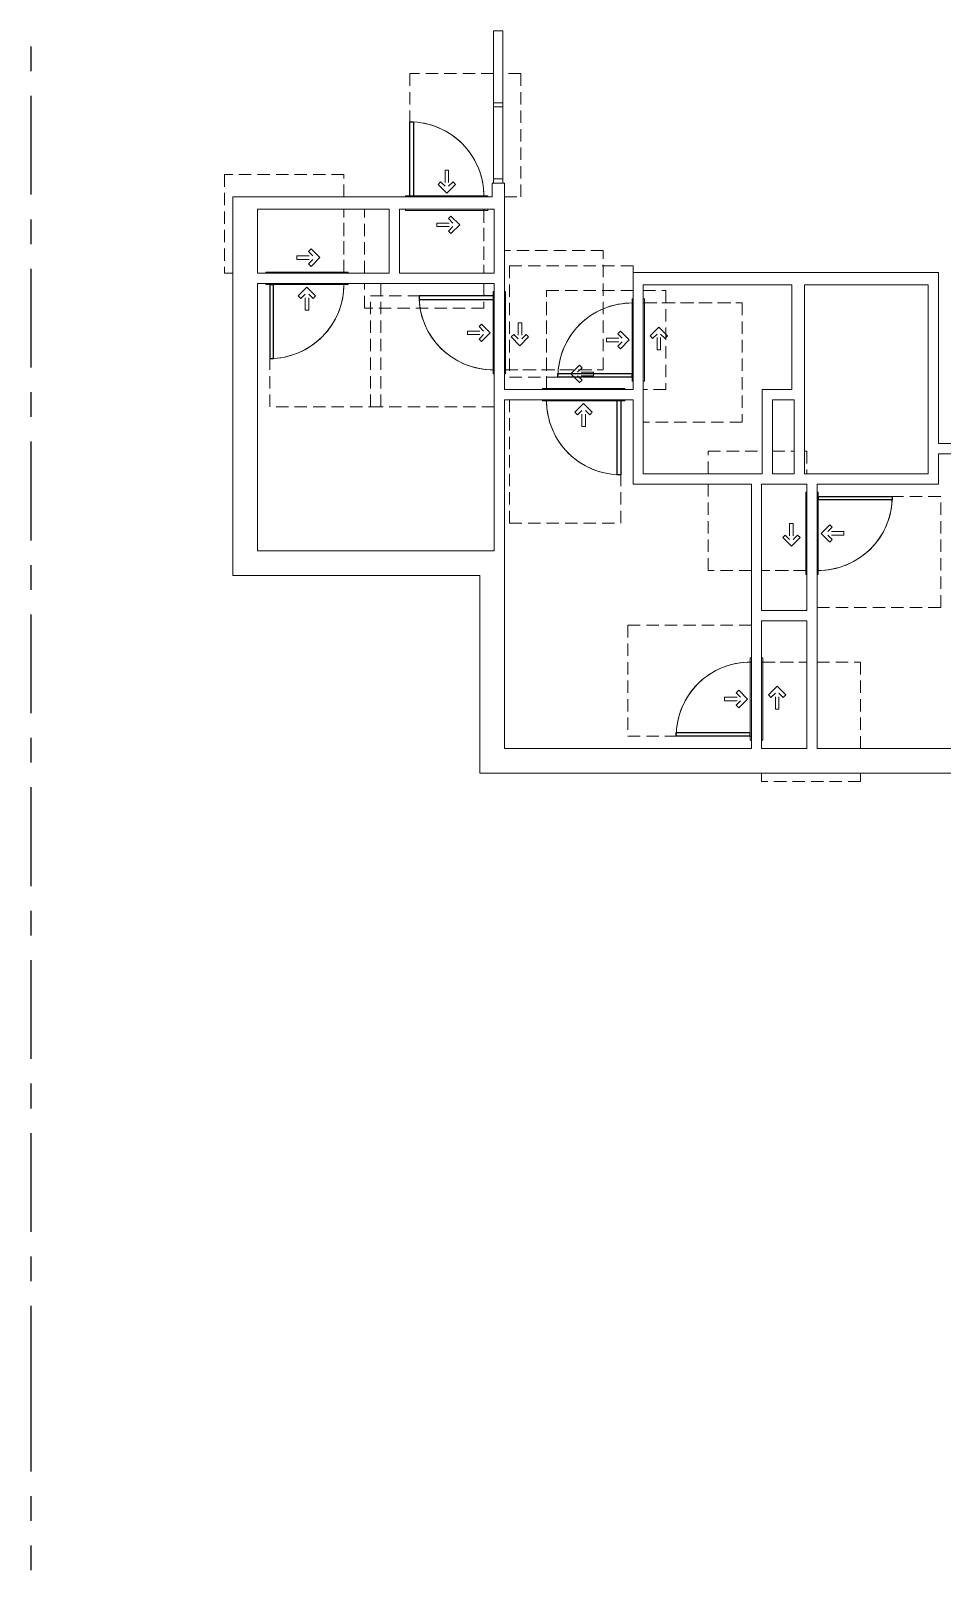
# Model space of a CAD drawing. Header units: inches. Extents: x -1419 to 104, y -84 to 1352.
# Drawn here: x -1174 to -731, y -84 to 664 of the extents above; entities that cross this region are included whole.
import ezdxf

# ---------------------------------------------------------------- set-up
doc = ezdxf.new("R2010")
doc.units = ezdxf.units.IN
doc.header["$MEASUREMENT"] = 0
doc.linetypes.add('ADA Clearance', pattern=[9, 6, -3])
doc.linetypes.add('Grid Line', pattern=[84, 48, -12, 12, -12])
for name, color, linetype, lineweight in [('A-DOOR', 31, 'Continuous', 15), ('A-DOOR-FRAM', 31, 'Continuous', 9), ('A-GLAZ-CWMG', 51, 'Continuous', 9), ('A-WALL', 113, 'Continuous', 15), ('I-WALL', 2, 'Continuous', 15), ('S-GRID', 1, 'Continuous', 9)]:
    doc.layers.add(name, color=color, linetype=linetype, lineweight=lineweight)

# ---------------------------------------------------------------- blocks, each defined once
blk = doc.blocks.new('Door-Single_CE_ - HM Door-2_ HM Frame-5153500-ROOF')
at = {"layer": 'A-DOOR', "linetype": 'ADA Clearance', "lineweight": 9}
for p, q in [((-36, 62.5), (18, 62.5)), ((-36, 2.5), (-36, 62.5)), ((18, 62.5), (18, 3)), ((-0.89, 15.47), (-0.89, 7.72)), ((0.86, 15.47), (-0.89, 15.47)), ((0.86, 15.47), (0.86, 7.72)), ((-3.02, 9.85), (-4.26, 8.62)), ((-4.26, 8.62), (-0.02, 4.37)), ((-3.02, 9.85), (-0.89, 7.72)), ((4.22, 8.62), (-0.02, 4.37)), ((2.99, 9.85), (0.86, 7.72)), ((2.99, 9.85), (4.22, 8.62)), ((-18, -3), (-18, -33.5)), ((-2.02, -5.79), (-6.26, -10.04)), ((-0.78, -7.03), (-2.91, -9.16)), ((-0.78, -7.03), (-2.02, -5.79)), ((40, -2.5), (36, -2.5)), ((40, -50.5), (40, -2.5)), ((-2.02, -14.28), (-6.26, -10.04)), ((4.84, -9.16), (-2.91, -9.16)), ((4.84, -10.91), (-2.91, -10.91)), ((-0.78, -13.04), (-2.91, -10.91)), ((-0.78, -13.04), (-2.02, -14.28)), ((4.84, -10.91), (4.84, -9.16)), ((-18, -39.5), (-18, -50.5)), ((-18, -50.5), (40, -50.5))]:
    blk.add_line(p, q, dxfattribs=at)
at = {"layer": 'A-DOOR'}
for p, q in [((18, 39), (16.25, 39)), ((16.25, 39), (16.25, 3)), ((18, 3), (18, 39))]:
    blk.add_line(p, q, dxfattribs=at)
at = {"layer": 'A-DOOR', "lineweight": 25}
for p, q in [((18, 39), (16.25, 39)), ((16.25, 39), (16.25, 3)), ((18, 3), (18, 39))]:
    blk.add_line(p, q, dxfattribs=at)
at = {"layer": 'A-DOOR', "lineweight": 9}
blk.add_arc((18, 3), 36, 90, 179.99883, dxfattribs=at)
blk.add_arc((18, 3), 36, 90, 179.99883, dxfattribs=at)
blk.add_arc((18, 3), 36, 90, 179.99883, dxfattribs=at)
blk.add_arc((18, 3), 36, 90, 179.99883, dxfattribs=at)
blk = doc.blocks.new('Door-Single_CE_ - HM Door-2_ HM Frame-5153504-ROOF')
at = {"layer": 'A-DOOR', "linetype": 'ADA Clearance', "lineweight": 9}
for p, q in [((-18, 51), (40, 51)), ((-18, 39), (-18, 51)), ((40, 51), (40, 39)), ((-18, 3.5), (-18, 34)), ((40, 34), (40, 3)), ((-2.02, 14.78), (-6.26, 10.54)), ((-2.02, 6.29), (-6.26, 10.54)), ((-0.78, 13.54), (-2.91, 11.41)), ((4.84, 11.41), (-2.91, 11.41)), ((4.84, 9.66), (-2.91, 9.66)), ((-0.78, 7.53), (-2.91, 9.66)), ((-0.78, 13.54), (-2.02, 14.78)), ((-0.78, 7.53), (-2.02, 6.29)), ((4.84, 11.41), (4.84, 9.66)), ((-28, -3), (-36, -3)), ((-36, -3), (-36, -63)), ((-4.26, -9.12), (-0.02, -4.87)), ((4.22, -9.12), (-0.02, -4.87)), ((18, -63), (18, -3.5)), ((-3.02, -10.35), (-4.26, -9.12)), ((-3.02, -10.35), (-0.89, -8.22)), ((-0.89, -15.97), (-0.89, -8.22)), ((0.86, -15.97), (0.86, -8.22)), ((2.99, -10.35), (0.86, -8.22)), ((2.99, -10.35), (4.22, -9.12)), ((0.86, -15.97), (-0.89, -15.97)), ((-36, -63), (-27.25, -63)), ((-22.75, -63), (18, -63))]:
    blk.add_line(p, q, dxfattribs=at)
at = {"layer": 'A-DOOR'}
for p, q in [((16.25, -39.5), (16.25, -3.5)), ((18, -3.5), (18, -39.5)), ((18, -39.5), (16.25, -39.5))]:
    blk.add_line(p, q, dxfattribs=at)
at = {"layer": 'A-DOOR', "lineweight": 25}
for p, q in [((16.25, -39.5), (16.25, -3.5)), ((18, -3.5), (18, -39.5)), ((18, -39.5), (16.25, -39.5))]:
    blk.add_line(p, q, dxfattribs=at)
at = {"layer": 'A-DOOR', "lineweight": 9}
blk.add_arc((18, -3.5), 36, 180.00117, 270, dxfattribs=at)
blk.add_arc((18, -3.5), 36, 180.00117, 270, dxfattribs=at)
blk.add_arc((18, -3.5), 36, 180.00117, 270, dxfattribs=at)
blk.add_arc((18, -3.5), 36, 180.00117, 270, dxfattribs=at)
blk = doc.blocks.new('Door-Single_CE_ - HM Door-2_ HM Frame-V1-ROOF')
at = {"layer": 'A-DOOR', "linetype": 'ADA Clearance', "lineweight": 9}
for p, q in [((-36, 62.5), (18, 62.5)), ((-36, 2.5), (-36, 62.5)), ((18, 62.5), (18, 3)), ((-0.89, 15.47), (-0.89, 7.72)), ((0.86, 15.47), (-0.89, 15.47)), ((0.86, 15.47), (0.86, 7.72)), ((-3.02, 9.85), (-4.26, 8.62)), ((-4.26, 8.62), (-0.02, 4.37)), ((-3.02, 9.85), (-0.89, 7.72)), ((4.22, 8.62), (-0.02, 4.37)), ((2.99, 9.85), (0.86, 7.72)), ((2.99, 9.85), (4.22, 8.62)), ((-18, -3), (-18, -50.5)), ((-2.02, -5.79), (-6.26, -10.04)), ((-0.78, -7.03), (-2.91, -9.16)), ((-0.78, -7.03), (-2.02, -5.79)), ((40, -50.5), (40, -2.5)), ((-2.02, -14.28), (-6.26, -10.04)), ((4.84, -9.16), (-2.91, -9.16)), ((4.84, -10.91), (-2.91, -10.91)), ((-0.78, -13.04), (-2.91, -10.91)), ((-0.78, -13.04), (-2.02, -14.28)), ((4.84, -10.91), (4.84, -9.16)), ((-18, -50.5), (40, -50.5))]:
    blk.add_line(p, q, dxfattribs=at)
at = {"layer": 'A-DOOR'}
for p, q in [((18, 39), (16.25, 39)), ((16.25, 39), (16.25, 3)), ((18, 3), (18, 39))]:
    blk.add_line(p, q, dxfattribs=at)
at = {"layer": 'A-DOOR', "lineweight": 25}
for p, q in [((18, 39), (16.25, 39)), ((16.25, 39), (16.25, 3)), ((18, 3), (18, 39))]:
    blk.add_line(p, q, dxfattribs=at)
at = {"layer": 'A-DOOR', "lineweight": 9}
blk.add_arc((18, 3), 36, 90, 179.99883, dxfattribs=at)
blk.add_arc((18, 3), 36, 90, 179.99883, dxfattribs=at)
blk.add_arc((18, 3), 36, 90, 179.99883, dxfattribs=at)
blk.add_arc((18, 3), 36, 90, 179.99883, dxfattribs=at)
blk = doc.blocks.new('Door-Single_CE_ - HM Door-2_ HM Frame-5153499-ROOF')
at = {"layer": 'A-DOOR', "linetype": 'ADA Clearance', "lineweight": 9}
for p, q in [((-18, 50.5), (24, 50.5)), ((-18, 3), (-18, 50.5)), ((29, 50.5), (40, 50.5)), ((40, 50.5), (40, 2.5)), ((-2.02, 14.28), (-6.26, 10.04)), ((-2.02, 5.79), (-6.26, 10.04)), ((-0.78, 13.04), (-2.91, 10.91)), ((4.84, 10.91), (-2.91, 10.91)), ((4.84, 9.16), (-2.91, 9.16)), ((-0.78, 7.03), (-2.91, 9.16)), ((-0.78, 13.04), (-2.02, 14.28)), ((4.84, 10.91), (4.84, 9.16)), ((-0.78, 7.03), (-2.02, 5.79)), ((40, 2.5), (29, 2.5)), ((-36, -2.5), (-36, -62.5)), ((-4.26, -8.62), (-0.02, -4.37)), ((4.22, -8.62), (-0.02, -4.37)), ((18, -62.5), (18, -3)), ((-3.02, -9.85), (-4.26, -8.62)), ((-3.02, -9.85), (-0.89, -7.72)), ((-0.89, -15.47), (-0.89, -7.72)), ((0.86, -15.47), (0.86, -7.72)), ((2.99, -9.85), (0.86, -7.72)), ((2.99, -9.85), (4.22, -8.62)), ((0.86, -15.47), (-0.89, -15.47)), ((-36, -62.5), (18, -62.5))]:
    blk.add_line(p, q, dxfattribs=at)
at = {"layer": 'A-DOOR'}
for p, q in [((16.25, -39), (16.25, -3)), ((18, -3), (18, -39)), ((18, -39), (16.25, -39))]:
    blk.add_line(p, q, dxfattribs=at)
at = {"layer": 'A-DOOR', "lineweight": 25}
for p, q in [((16.25, -39), (16.25, -3)), ((18, -3), (18, -39)), ((18, -39), (16.25, -39))]:
    blk.add_line(p, q, dxfattribs=at)
at = {"layer": 'A-DOOR', "lineweight": 9}
blk.add_arc((18, -3), 36, 180.00117, 270, dxfattribs=at)
blk.add_arc((18, -3), 36, 180.00117, 270, dxfattribs=at)
blk.add_arc((18, -3), 36, 180.00117, 270, dxfattribs=at)
blk.add_arc((18, -3), 36, 180.00117, 270, dxfattribs=at)
blk = doc.blocks.new('Door-Single_CE_ - HM Door-2_ HM Frame-V2-ROOF')
at = {"layer": 'A-DOOR', "linetype": 'ADA Clearance', "lineweight": 9}
for p, q in [((-18, 50.5), (40, 50.5)), ((-18, 3), (-18, 50.5)), ((40, 50.5), (40, 2.5)), ((-2.02, 14.28), (-6.26, 10.04)), ((-2.02, 5.79), (-6.26, 10.04)), ((-0.78, 13.04), (-2.91, 10.91)), ((4.84, 10.91), (-2.91, 10.91)), ((4.84, 9.16), (-2.91, 9.16)), ((-0.78, 7.03), (-2.91, 9.16)), ((-0.78, 13.04), (-2.02, 14.28)), ((4.84, 10.91), (4.84, 9.16)), ((-0.78, 7.03), (-2.02, 5.79)), ((-32.73, -2.5), (-36, -2.5)), ((-36, -2.5), (-36, -62.5)), ((-4.26, -8.62), (-0.02, -4.37)), ((4.22, -8.62), (-0.02, -4.37)), ((18, -62.5), (18, -3)), ((-3.02, -9.85), (-4.26, -8.62)), ((-3.02, -9.85), (-0.89, -7.72)), ((-0.89, -15.47), (-0.89, -7.72)), ((0.86, -15.47), (0.86, -7.72)), ((2.99, -9.85), (0.86, -7.72)), ((2.99, -9.85), (4.22, -8.62)), ((0.86, -15.47), (-0.89, -15.47)), ((-36, -62.5), (18, -62.5))]:
    blk.add_line(p, q, dxfattribs=at)
at = {"layer": 'A-DOOR'}
for p, q in [((16.25, -39), (16.25, -3)), ((18, -3), (18, -39)), ((18, -39), (16.25, -39))]:
    blk.add_line(p, q, dxfattribs=at)
at = {"layer": 'A-DOOR', "lineweight": 25}
for p, q in [((16.25, -39), (16.25, -3)), ((18, -3), (18, -39)), ((18, -39), (16.25, -39))]:
    blk.add_line(p, q, dxfattribs=at)
at = {"layer": 'A-DOOR', "lineweight": 9}
blk.add_arc((18, -3), 36, 180.00117, 270, dxfattribs=at)
blk.add_arc((18, -3), 36, 180.00117, 270, dxfattribs=at)
blk.add_arc((18, -3), 36, 180.00117, 270, dxfattribs=at)
blk.add_arc((18, -3), 36, 180.00117, 270, dxfattribs=at)
blk = doc.blocks.new('Door-Single_CE_ - HM Door-2_ HM Frame-V3-ROOF')
at = {"layer": 'A-DOOR', "linetype": 'ADA Clearance', "lineweight": 9}
for p, q in [((-18, 50.5), (24, 50.5)), ((-18, 29.5), (-18, 50.5)), ((36, 50.5), (40, 50.5)), ((40, 50.5), (40, 2.5)), ((-18, 3), (-18, 24.5)), ((-2.02, 14.28), (-6.26, 10.04)), ((-2.02, 5.79), (-6.26, 10.04)), ((-0.78, 13.04), (-2.91, 10.91)), ((4.84, 10.91), (-2.91, 10.91)), ((4.84, 9.16), (-2.91, 9.16)), ((-0.78, 7.03), (-2.91, 9.16)), ((-0.78, 13.04), (-2.02, 14.28)), ((4.84, 10.91), (4.84, 9.16)), ((-0.78, 7.03), (-2.02, 5.79)), ((40, 2.5), (36, 2.5)), ((-36, -2.5), (-36, -62.5)), ((-4.26, -8.62), (-0.02, -4.37)), ((4.22, -8.62), (-0.02, -4.37)), ((18, -62.5), (18, -3)), ((-3.02, -9.85), (-4.26, -8.62)), ((-3.02, -9.85), (-0.89, -7.72)), ((-0.89, -15.47), (-0.89, -7.72)), ((0.86, -15.47), (0.86, -7.72)), ((2.99, -9.85), (0.86, -7.72)), ((2.99, -9.85), (4.22, -8.62)), ((0.86, -15.47), (-0.89, -15.47)), ((-36, -62.5), (18, -62.5))]:
    blk.add_line(p, q, dxfattribs=at)
at = {"layer": 'A-DOOR'}
for p, q in [((16.25, -39), (16.25, -3)), ((18, -3), (18, -39)), ((18, -39), (16.25, -39))]:
    blk.add_line(p, q, dxfattribs=at)
at = {"layer": 'A-DOOR', "lineweight": 25}
for p, q in [((16.25, -39), (16.25, -3)), ((18, -3), (18, -39)), ((18, -39), (16.25, -39))]:
    blk.add_line(p, q, dxfattribs=at)
at = {"layer": 'A-DOOR', "lineweight": 9}
blk.add_arc((18, -3), 36, 180.00117, 270, dxfattribs=at)
blk.add_arc((18, -3), 36, 180.00117, 270, dxfattribs=at)
blk.add_arc((18, -3), 36, 180.00117, 270, dxfattribs=at)
blk.add_arc((18, -3), 36, 180.00117, 270, dxfattribs=at)
blk = doc.blocks.new('Door-Single_CE_ - HM Door-2_ HM Frame-V4-ROOF')
at = {"layer": 'A-DOOR', "linetype": 'ADA Clearance', "lineweight": 9}
for p, q in [((-18, 50.5), (24, 50.5)), ((-18, 29.5), (-18, 50.5)), ((29, 50.5), (40, 50.5)), ((40, 50.5), (40, 24.25)), ((-18, 3), (-18, 24.5)), ((40, 19.25), (40, 8.75)), ((-2.02, 14.28), (-6.26, 10.04)), ((-2.02, 5.79), (-6.26, 10.04)), ((-0.78, 13.04), (-2.91, 10.91)), ((4.84, 10.91), (-2.91, 10.91)), ((4.84, 9.16), (-2.91, 9.16)), ((-0.78, 7.03), (-2.91, 9.16)), ((-0.78, 13.04), (-2.02, 14.28)), ((4.84, 10.91), (4.84, 9.16)), ((-0.78, 7.03), (-2.02, 5.79)), ((40, 2.5), (29, 2.5)), ((40, 3.75), (40, 2.5)), ((-36, -2.5), (-36, -62.5)), ((-4.26, -8.62), (-0.02, -4.37)), ((4.22, -8.62), (-0.02, -4.37)), ((18, -62.5), (18, -3)), ((-3.02, -9.85), (-4.26, -8.62)), ((-3.02, -9.85), (-0.89, -7.72)), ((-0.89, -15.47), (-0.89, -7.72)), ((0.86, -15.47), (0.86, -7.72)), ((2.99, -9.85), (0.86, -7.72)), ((2.99, -9.85), (4.22, -8.62)), ((0.86, -15.47), (-0.89, -15.47)), ((-36, -62.5), (18, -62.5))]:
    blk.add_line(p, q, dxfattribs=at)
at = {"layer": 'A-DOOR'}
for p, q in [((16.25, -39), (16.25, -3)), ((18, -3), (18, -39)), ((18, -39), (16.25, -39))]:
    blk.add_line(p, q, dxfattribs=at)
at = {"layer": 'A-DOOR', "lineweight": 25}
for p, q in [((16.25, -39), (16.25, -3)), ((18, -3), (18, -39)), ((18, -39), (16.25, -39))]:
    blk.add_line(p, q, dxfattribs=at)
at = {"layer": 'A-DOOR', "lineweight": 9}
blk.add_arc((18, -3), 36, 180.00117, 270, dxfattribs=at)
blk.add_arc((18, -3), 36, 180.00117, 270, dxfattribs=at)
blk.add_arc((18, -3), 36, 180.00117, 270, dxfattribs=at)
blk.add_arc((18, -3), 36, 180.00117, 270, dxfattribs=at)
blk = doc.blocks.new('Door-Single_CE_ - HM Door-2_ HM Frame-V36-ROOF')
at = {"layer": 'A-DOOR', "linetype": 'ADA Clearance', "lineweight": 9}
for p, q in [((-36, 62.5), (18, 62.5)), ((-36, 2.5), (-36, 62.5)), ((18, 62.5), (18, 2.5)), ((-0.89, 15.47), (-0.89, 7.72)), ((0.86, 15.47), (-0.89, 15.47)), ((0.86, 15.47), (0.86, 7.72)), ((-3.02, 9.85), (-4.26, 8.62)), ((-4.26, 8.62), (-0.02, 4.37)), ((-3.02, 9.85), (-0.89, 7.72)), ((4.22, 8.62), (-0.02, 4.37)), ((2.99, 9.85), (0.86, 7.72)), ((2.99, 9.85), (4.22, 8.62)), ((-18, -2.5), (-18, -33.5)), ((-2.02, -5.79), (-6.26, -10.04)), ((-0.78, -7.03), (-2.91, -9.16)), ((-0.78, -7.03), (-2.02, -5.79)), ((40, -2.5), (36, -2.5)), ((40, -50.5), (40, -2.5)), ((-2.02, -14.28), (-6.26, -10.04)), ((4.84, -9.16), (-2.91, -9.16)), ((4.84, -10.91), (-2.91, -10.91)), ((-0.78, -13.04), (-2.91, -10.91)), ((-0.78, -13.04), (-2.02, -14.28)), ((4.84, -10.91), (4.84, -9.16)), ((-18, -39.5), (-18, -50.5)), ((-18, -50.5), (40, -50.5))]:
    blk.add_line(p, q, dxfattribs=at)
at = {"layer": 'A-DOOR'}
for p, q in [((18, 39), (16.25, 39)), ((16.25, 39), (16.25, 3)), ((18, 3), (18, 39)), ((16.25, 3), (18, 3))]:
    blk.add_line(p, q, dxfattribs=at)
at = {"layer": 'A-DOOR', "lineweight": 25}
for p, q in [((18, 39), (16.25, 39)), ((16.25, 39), (16.25, 3)), ((18, 3), (18, 39)), ((18, 3), (16.25, 3))]:
    blk.add_line(p, q, dxfattribs=at)
at = {"layer": 'A-DOOR', "lineweight": 9}
for end in [179.99883, 180.5, 180.5, 180.5]:
    blk.add_arc((18, 3), 36, 90, end, dxfattribs=at)
at = {"layer": 'A-DOOR-FRAM'}
for p, q in [((-20, 3), (20, 3)), ((-20, 2.5), (-20, 3)), ((20, 3), (20, 2.5)), ((-20, -3), (-20, -2.5)), ((20, -3), (-20, -3)), ((20, -2.5), (20, -3))]:
    blk.add_line(p, q, dxfattribs=at)
blk = doc.blocks.new('Door-Single_CE_ - HM Door-2_ HM Frame-V37-ROOF')
at = {"layer": 'A-DOOR', "linetype": 'ADA Clearance', "lineweight": 9}
for p, q in [((-18, 51), (40, 51)), ((-18, 39), (-18, 51)), ((40, 51), (40, 39)), ((-18, 3), (-18, 34)), ((40, 34), (40, 3)), ((-2.02, 14.78), (-6.26, 10.54)), ((-2.02, 6.29), (-6.26, 10.54)), ((-0.78, 13.54), (-2.91, 11.41)), ((4.84, 11.41), (-2.91, 11.41)), ((4.84, 9.66), (-2.91, 9.66)), ((-0.78, 7.53), (-2.91, 9.66)), ((-0.78, 13.54), (-2.02, 14.78)), ((-0.78, 7.53), (-2.02, 6.29)), ((4.84, 11.41), (4.84, 9.66)), ((-28, -3), (-36, -3)), ((-36, -3), (-36, -63)), ((-4.26, -9.12), (-0.02, -4.87)), ((4.22, -9.12), (-0.02, -4.87)), ((18, -63), (18, -3)), ((-3.02, -10.35), (-4.26, -9.12)), ((-3.02, -10.35), (-0.89, -8.22)), ((-0.89, -15.97), (-0.89, -8.22)), ((0.86, -15.97), (0.86, -8.22)), ((2.99, -10.35), (0.86, -8.22)), ((2.99, -10.35), (4.22, -9.12)), ((0.86, -15.97), (-0.89, -15.97)), ((-36, -63), (-27.25, -63)), ((-22.75, -63), (18, -63))]:
    blk.add_line(p, q, dxfattribs=at)
at = {"layer": 'A-DOOR'}
for p, q in [((16.25, -39.5), (16.25, -3.5)), ((16.25, -3.5), (18, -3.5)), ((18, -3.5), (18, -39.5)), ((18, -39.5), (16.25, -39.5))]:
    blk.add_line(p, q, dxfattribs=at)
at = {"layer": 'A-DOOR', "lineweight": 25}
for p, q in [((16.25, -39.5), (16.25, -3.5)), ((18, -3.5), (16.25, -3.5)), ((18, -3.5), (18, -39.5)), ((18, -39.5), (16.25, -39.5))]:
    blk.add_line(p, q, dxfattribs=at)
at = {"layer": 'A-DOOR', "lineweight": 9}
for start in [179.5, 179.5, 179.5, 180.00117]:
    blk.add_arc((18, -3.5), 36, start, 270, dxfattribs=at)
at = {"layer": 'A-DOOR-FRAM'}
for p, q in [((-20, 3.5), (20, 3.5)), ((-20, 3), (-20, 3.5)), ((20, 3.5), (20, 3)), ((-20, -3.5), (-20, -3)), ((20, -3.5), (-20, -3.5)), ((20, -3), (20, -3.5))]:
    blk.add_line(p, q, dxfattribs=at)
blk = doc.blocks.new('Door-Single_CE_ - HM Door-2_ HM Frame-V38-ROOF')
at = {"layer": 'A-DOOR', "linetype": 'ADA Clearance', "lineweight": 9}
for p, q in [((-36, 62.5), (18, 62.5)), ((-36, 2.5), (-36, 62.5)), ((18, 62.5), (18, 2.5)), ((-0.89, 15.47), (-0.89, 7.72)), ((0.86, 15.47), (-0.89, 15.47)), ((0.86, 15.47), (0.86, 7.72)), ((-3.02, 9.85), (-4.26, 8.62)), ((-4.26, 8.62), (-0.02, 4.37)), ((-3.02, 9.85), (-0.89, 7.72)), ((4.22, 8.62), (-0.02, 4.37)), ((2.99, 9.85), (0.86, 7.72)), ((2.99, 9.85), (4.22, 8.62)), ((-18, -2.5), (-18, -50.5)), ((-2.02, -5.79), (-6.26, -10.04)), ((-0.78, -7.03), (-2.91, -9.16)), ((-0.78, -7.03), (-2.02, -5.79)), ((40, -50.5), (40, -2.5)), ((-2.02, -14.28), (-6.26, -10.04)), ((4.84, -9.16), (-2.91, -9.16)), ((4.84, -10.91), (-2.91, -10.91)), ((-0.78, -13.04), (-2.91, -10.91)), ((-0.78, -13.04), (-2.02, -14.28)), ((4.84, -10.91), (4.84, -9.16)), ((-18, -50.5), (40, -50.5))]:
    blk.add_line(p, q, dxfattribs=at)
at = {"layer": 'A-DOOR'}
for p, q in [((18, 39), (16.25, 39)), ((16.25, 39), (16.25, 3)), ((18, 3), (18, 39)), ((16.25, 3), (18, 3))]:
    blk.add_line(p, q, dxfattribs=at)
at = {"layer": 'A-DOOR', "lineweight": 25}
for p, q in [((18, 39), (16.25, 39)), ((16.25, 39), (16.25, 3)), ((18, 3), (18, 39)), ((18, 3), (16.25, 3))]:
    blk.add_line(p, q, dxfattribs=at)
at = {"layer": 'A-DOOR', "lineweight": 9}
for end in [179.99883, 180.5, 180.5, 180.5]:
    blk.add_arc((18, 3), 36, 90, end, dxfattribs=at)
at = {"layer": 'A-DOOR-FRAM'}
for p, q in [((-20, 3), (20, 3)), ((-20, 2.5), (-20, 3)), ((20, 3), (20, 2.5)), ((-20, -3), (-20, -2.5)), ((20, -3), (-20, -3)), ((20, -2.5), (20, -3))]:
    blk.add_line(p, q, dxfattribs=at)
blk = doc.blocks.new('Door-Single_CE_ - HM Door-2_ HM Frame-V39-ROOF')
at = {"layer": 'A-DOOR', "linetype": 'ADA Clearance', "lineweight": 9}
for p, q in [((-18, 50.5), (24, 50.5)), ((-18, 2.5), (-18, 50.5)), ((29, 50.5), (40, 50.5)), ((40, 50.5), (40, 2.5)), ((-2.02, 14.28), (-6.26, 10.04)), ((-2.02, 5.79), (-6.26, 10.04)), ((-0.78, 13.04), (-2.91, 10.91)), ((4.84, 10.91), (-2.91, 10.91)), ((4.84, 9.16), (-2.91, 9.16)), ((-0.78, 7.03), (-2.91, 9.16)), ((-0.78, 13.04), (-2.02, 14.28)), ((4.84, 10.91), (4.84, 9.16)), ((-0.78, 7.03), (-2.02, 5.79)), ((40, 2.5), (29, 2.5)), ((-36, -2.5), (-36, -62.5)), ((-4.26, -8.62), (-0.02, -4.37)), ((4.22, -8.62), (-0.02, -4.37)), ((18, -62.5), (18, -2.5)), ((-3.02, -9.85), (-4.26, -8.62)), ((-3.02, -9.85), (-0.89, -7.72)), ((-0.89, -15.47), (-0.89, -7.72)), ((0.86, -15.47), (0.86, -7.72)), ((2.99, -9.85), (0.86, -7.72)), ((2.99, -9.85), (4.22, -8.62)), ((0.86, -15.47), (-0.89, -15.47)), ((-36, -62.5), (18, -62.5))]:
    blk.add_line(p, q, dxfattribs=at)
at = {"layer": 'A-DOOR'}
for p, q in [((16.25, -39), (16.25, -3)), ((16.25, -3), (18, -3)), ((18, -3), (18, -39)), ((18, -39), (16.25, -39))]:
    blk.add_line(p, q, dxfattribs=at)
at = {"layer": 'A-DOOR', "lineweight": 25}
for p, q in [((16.25, -39), (16.25, -3)), ((18, -3), (16.25, -3)), ((18, -3), (18, -39)), ((18, -39), (16.25, -39))]:
    blk.add_line(p, q, dxfattribs=at)
at = {"layer": 'A-DOOR', "lineweight": 9}
for start in [179.5, 179.5, 179.5, 180.00117]:
    blk.add_arc((18, -3), 36, start, 270, dxfattribs=at)
at = {"layer": 'A-DOOR-FRAM'}
for p, q in [((-20, 3), (20, 3)), ((-20, 2.5), (-20, 3)), ((20, 3), (20, 2.5)), ((-20, -3), (-20, -2.5)), ((20, -3), (-20, -3)), ((20, -2.5), (20, -3))]:
    blk.add_line(p, q, dxfattribs=at)
blk = doc.blocks.new('Door-Single_CE_ - HM Door-2_ HM Frame-V40-ROOF')
at = {"layer": 'A-DOOR', "linetype": 'ADA Clearance', "lineweight": 9}
for p, q in [((-18, 50.5), (40, 50.5)), ((-18, 2.5), (-18, 50.5)), ((40, 50.5), (40, 2.5)), ((-2.02, 14.28), (-6.26, 10.04)), ((-2.02, 5.79), (-6.26, 10.04)), ((-0.78, 13.04), (-2.91, 10.91)), ((4.84, 10.91), (-2.91, 10.91)), ((4.84, 9.16), (-2.91, 9.16)), ((-0.78, 7.03), (-2.91, 9.16)), ((-0.78, 13.04), (-2.02, 14.28)), ((4.84, 10.91), (4.84, 9.16)), ((-0.78, 7.03), (-2.02, 5.79)), ((-32.73, -2.5), (-36, -2.5)), ((-36, -2.5), (-36, -62.5)), ((-4.26, -8.62), (-0.02, -4.37)), ((4.22, -8.62), (-0.02, -4.37)), ((18, -62.5), (18, -2.5)), ((-3.02, -9.85), (-4.26, -8.62)), ((-3.02, -9.85), (-0.89, -7.72)), ((-0.89, -15.47), (-0.89, -7.72)), ((0.86, -15.47), (0.86, -7.72)), ((2.99, -9.85), (0.86, -7.72)), ((2.99, -9.85), (4.22, -8.62)), ((0.86, -15.47), (-0.89, -15.47)), ((-36, -62.5), (18, -62.5))]:
    blk.add_line(p, q, dxfattribs=at)
at = {"layer": 'A-DOOR'}
for p, q in [((16.25, -39), (16.25, -3)), ((16.25, -3), (18, -3)), ((18, -3), (18, -39)), ((18, -39), (16.25, -39))]:
    blk.add_line(p, q, dxfattribs=at)
at = {"layer": 'A-DOOR', "lineweight": 25}
for p, q in [((16.25, -39), (16.25, -3)), ((18, -3), (16.25, -3)), ((18, -3), (18, -39)), ((18, -39), (16.25, -39))]:
    blk.add_line(p, q, dxfattribs=at)
at = {"layer": 'A-DOOR', "lineweight": 9}
for start in [179.5, 179.5, 179.5, 180.00117]:
    blk.add_arc((18, -3), 36, start, 270, dxfattribs=at)
at = {"layer": 'A-DOOR-FRAM'}
for p, q in [((-20, 3), (20, 3)), ((-20, 2.5), (-20, 3)), ((20, 3), (20, 2.5)), ((-20, -3), (-20, -2.5)), ((20, -3), (-20, -3)), ((20, -2.5), (20, -3))]:
    blk.add_line(p, q, dxfattribs=at)
blk = doc.blocks.new('Door-Single_CE_ - HM Door-2_ HM Frame-V41-ROOF')
at = {"layer": 'A-DOOR', "linetype": 'ADA Clearance', "lineweight": 9}
for p, q in [((-18, 50.5), (24, 50.5)), ((-18, 29.5), (-18, 50.5)), ((36, 50.5), (40, 50.5)), ((40, 50.5), (40, 2.5)), ((-18, 2.5), (-18, 24.5)), ((-2.02, 14.28), (-6.26, 10.04)), ((-2.02, 5.79), (-6.26, 10.04)), ((-0.78, 13.04), (-2.91, 10.91)), ((4.84, 10.91), (-2.91, 10.91)), ((4.84, 9.16), (-2.91, 9.16)), ((-0.78, 7.03), (-2.91, 9.16)), ((-0.78, 13.04), (-2.02, 14.28)), ((4.84, 10.91), (4.84, 9.16)), ((-0.78, 7.03), (-2.02, 5.79)), ((40, 2.5), (36, 2.5)), ((-36, -2.5), (-36, -62.5)), ((-4.26, -8.62), (-0.02, -4.37)), ((4.22, -8.62), (-0.02, -4.37)), ((18, -62.5), (18, -2.5)), ((-3.02, -9.85), (-4.26, -8.62)), ((-3.02, -9.85), (-0.89, -7.72)), ((-0.89, -15.47), (-0.89, -7.72)), ((0.86, -15.47), (0.86, -7.72)), ((2.99, -9.85), (0.86, -7.72)), ((2.99, -9.85), (4.22, -8.62)), ((0.86, -15.47), (-0.89, -15.47)), ((-36, -62.5), (18, -62.5))]:
    blk.add_line(p, q, dxfattribs=at)
at = {"layer": 'A-DOOR'}
for p, q in [((16.25, -39), (16.25, -3)), ((16.25, -3), (18, -3)), ((18, -3), (18, -39)), ((18, -39), (16.25, -39))]:
    blk.add_line(p, q, dxfattribs=at)
at = {"layer": 'A-DOOR', "lineweight": 25}
for p, q in [((16.25, -39), (16.25, -3)), ((18, -3), (16.25, -3)), ((18, -3), (18, -39)), ((18, -39), (16.25, -39))]:
    blk.add_line(p, q, dxfattribs=at)
at = {"layer": 'A-DOOR', "lineweight": 9}
for start in [179.5, 179.5, 179.5, 180.00117]:
    blk.add_arc((18, -3), 36, start, 270, dxfattribs=at)
at = {"layer": 'A-DOOR-FRAM'}
for p, q in [((-20, 3), (20, 3)), ((-20, 2.5), (-20, 3)), ((20, 3), (20, 2.5)), ((-20, -3), (-20, -2.5)), ((20, -3), (-20, -3)), ((20, -2.5), (20, -3))]:
    blk.add_line(p, q, dxfattribs=at)
blk = doc.blocks.new('Door-Single_CE_ - HM Door-2_ HM Frame-V42-ROOF')
at = {"layer": 'A-DOOR', "linetype": 'ADA Clearance', "lineweight": 9}
for p, q in [((-18, 50.5), (24, 50.5)), ((-18, 29.5), (-18, 50.5)), ((29, 50.5), (40, 50.5)), ((40, 50.5), (40, 24.25)), ((-18, 2.5), (-18, 24.5)), ((40, 19.25), (40, 8.75)), ((-2.02, 14.28), (-6.26, 10.04)), ((-2.02, 5.79), (-6.26, 10.04)), ((-0.78, 13.04), (-2.91, 10.91)), ((4.84, 10.91), (-2.91, 10.91)), ((4.84, 9.16), (-2.91, 9.16)), ((-0.78, 7.03), (-2.91, 9.16)), ((-0.78, 13.04), (-2.02, 14.28)), ((4.84, 10.91), (4.84, 9.16)), ((-0.78, 7.03), (-2.02, 5.79)), ((40, 2.5), (29, 2.5)), ((40, 3.75), (40, 2.5)), ((-36, -2.5), (-36, -62.5)), ((-4.26, -8.62), (-0.02, -4.37)), ((4.22, -8.62), (-0.02, -4.37)), ((18, -62.5), (18, -2.5)), ((-3.02, -9.85), (-4.26, -8.62)), ((-3.02, -9.85), (-0.89, -7.72)), ((-0.89, -15.47), (-0.89, -7.72)), ((0.86, -15.47), (0.86, -7.72)), ((2.99, -9.85), (0.86, -7.72)), ((2.99, -9.85), (4.22, -8.62)), ((0.86, -15.47), (-0.89, -15.47)), ((-36, -62.5), (18, -62.5))]:
    blk.add_line(p, q, dxfattribs=at)
at = {"layer": 'A-DOOR'}
for p, q in [((16.25, -39), (16.25, -3)), ((16.25, -3), (18, -3)), ((18, -3), (18, -39)), ((18, -39), (16.25, -39))]:
    blk.add_line(p, q, dxfattribs=at)
at = {"layer": 'A-DOOR', "lineweight": 25}
for p, q in [((16.25, -39), (16.25, -3)), ((18, -3), (16.25, -3)), ((18, -3), (18, -39)), ((18, -39), (16.25, -39))]:
    blk.add_line(p, q, dxfattribs=at)
at = {"layer": 'A-DOOR', "lineweight": 9}
for start in [179.5, 179.5, 179.5, 180.00117]:
    blk.add_arc((18, -3), 36, start, 270, dxfattribs=at)
at = {"layer": 'A-DOOR-FRAM'}
for p, q in [((-20, 3), (20, 3)), ((-20, 2.5), (-20, 3)), ((20, 3), (20, 2.5)), ((-20, -3), (-20, -2.5)), ((20, -3), (-20, -3)), ((20, -2.5), (20, -3))]:
    blk.add_line(p, q, dxfattribs=at)
blk = doc.blocks.new('Rectangular Mullion - 4 1_2_ x 2_ Rectangular_CE_-5153514-ROOF')
at = {"layer": 'A-GLAZ-CWMG'}
for p, q in [((-948.96, 626.65), (-944.46, 626.65)), ((-948.96, 591.65), (-948.96, 626.65)), ((-944.46, 626.65), (-944.46, 591.65)), ((-944.46, 591.65), (-948.96, 591.65))]:
    blk.add_line(p, q, dxfattribs=at)
blk = doc.blocks.new('Rectangular Mullion - 4 1_2_ x 2_ Rectangular_CE_-5153518-ROOF')
at = {"layer": 'A-GLAZ-CWMG'}
for p, q in [((-2, -2.25), (-2, 2.25)), ((-2, 2.25), (0, 2.25)), ((0, 2.25), (0, -2.25)), ((0, -2.25), (-2, -2.25))]:
    blk.add_line(p, q, dxfattribs=at)
blk = doc.blocks.new('Rectangular Mullion - 4 1_2_ x 2_ Rectangular_CE_-5153516-ROOF')
at = {"layer": 'A-GLAZ-CWMG'}
for p, q in [((-1, -2.25), (-1, 2.25)), ((-1, 2.25), (1, 2.25)), ((1, 2.25), (1, -2.25)), ((1, -2.25), (-1, -2.25))]:
    blk.add_line(p, q, dxfattribs=at)

msp = doc.modelspace()

# ---------------------------------------------------------------- linework, layer by layer
at = {"layer": 'A-WALL'}
for p, q in [((-949.71, 582.9), (-949.71, 589.65)), ((-943.71, 589.65), (-949.71, 589.65)), ((-943.71, 589.65), (-943.71, 576.9)), ((-1075.71, 398.9), (-1075.71, 582.9)), ((-1075.71, 582.9), (-949.71, 582.9)), ((-1063.71, 576.9), (-1063.71, 545.9)), ((-999.71, 576.9), (-1063.71, 576.9)), ((-948.71, 576.9), (-994.71, 576.9)), ((-881.21, 546.13), (-737.71, 546.13)), ((-881.21, 546.13), (-881.21, 540.13)), ((-1063.71, 540.9), (-1063.71, 410.9)), ((-803.96, 540.13), (-876.21, 540.13)), ((-803.96, 489.4), (-803.96, 540.13)), ((-737.71, 540.13), (-797.96, 540.13)), ((-797.96, 540.13), (-797.96, 484.4)), ((-803.96, 484.4), (-802.96, 484.4)), ((-1063.71, 410.9), (-948.71, 410.9)), ((-943.71, 410.9), (-943.71, 314.9)), ((-955.71, 398.9), (-1075.71, 398.9)), ((-955.71, 302.9), (-955.71, 398.9)), ((-943.71, 314.9), (-823.71, 314.9)), ((-818.71, 314.9), (-796.71, 314.9)), ((-791.71, 314.9), (-670.21, 314.9)), ((-658.21, 302.9), (-955.71, 302.9))]:
    msp.add_line(p, q, dxfattribs=at)
at = {"layer": 'I-WALL'}
for p, q in [((-999.71, 545.9), (-999.71, 576.9)), ((-994.71, 576.9), (-994.71, 545.9)), ((-948.71, 545.9), (-948.71, 576.9)), ((-943.71, 576.9), (-943.71, 489.4)), ((-732.71, 546.13), (-737.71, 546.13)), ((-732.71, 546.13), (-732.71, 463.13)), ((-1063.71, 545.9), (-999.71, 545.9)), ((-948.71, 540.9), (-1063.71, 540.9)), ((-994.71, 545.9), (-948.71, 545.9)), ((-948.71, 410.9), (-948.71, 540.9)), ((-881.21, 489.4), (-881.21, 540.13)), ((-876.21, 540.13), (-876.21, 448.4)), ((-737.71, 448.4), (-737.71, 540.13)), ((-943.71, 489.4), (-881.21, 489.4)), ((-818.46, 489.4), (-803.96, 489.4)), ((-818.46, 448.4), (-818.46, 489.4)), ((-943.71, 484.4), (-943.71, 410.9)), ((-881.21, 484.4), (-943.71, 484.4)), ((-881.21, 443.4), (-881.21, 484.4)), ((-803.96, 484.4), (-813.46, 484.4)), ((-813.46, 484.4), (-813.46, 448.4)), ((-802.96, 448.4), (-802.96, 484.4)), ((-797.96, 484.4), (-797.96, 448.4)), ((-732.71, 463.13), (-670.21, 463.13)), ((-732.71, 458.13), (-732.71, 443.4)), ((-670.21, 458.13), (-732.71, 458.13)), ((-823.71, 443.4), (-881.21, 443.4)), ((-876.21, 448.4), (-818.46, 448.4)), ((-823.71, 314.9), (-823.71, 443.4)), ((-796.71, 443.4), (-818.71, 443.4)), ((-818.71, 443.4), (-818.71, 381.9)), ((-813.46, 448.4), (-802.96, 448.4)), ((-797.96, 448.4), (-737.71, 448.4)), ((-796.71, 381.9), (-796.71, 443.4)), ((-732.71, 443.4), (-791.71, 443.4)), ((-791.71, 443.4), (-791.71, 314.9)), ((-818.71, 381.9), (-796.71, 381.9)), ((-818.71, 376.9), (-818.71, 314.9)), ((-796.71, 376.9), (-818.71, 376.9)), ((-796.71, 314.9), (-796.71, 376.9))]:
    msp.add_line(p, q, dxfattribs=at)
at = {"layer": 'S-GRID', "linetype": 'Grid Line', "lineweight": 25}
for p, q in [((-1173.88, 1220.03), (-1173.88, 11.59)), ((-1173.88, 11.59), (-1173.88, -84.41))]:
    msp.add_line(p, q, dxfattribs=at)

# ---------------------------------------------------------------- block references
at = {"layer": 'A-DOOR', "lineweight": 9}
for name, p, rotation in [('Door-Single_CE_ - HM Door-2_ HM Frame-5153504-ROOF', (-971.71, 579.9), 180), ('Door-Single_CE_ - HM Door-2_ HM Frame-5153504-ROOF', (-971.71, 579.9), 180), ('Door-Single_CE_ - HM Door-2_ HM Frame-V37-ROOF', (-971.71, 579.9), 180), ('Door-Single_CE_ - HM Door-2_ HM Frame-5153500-ROOF', (-1039.71, 543.4), 180), ('Door-Single_CE_ - HM Door-2_ HM Frame-5153500-ROOF', (-1039.71, 543.4), 180), ('Door-Single_CE_ - HM Door-2_ HM Frame-V36-ROOF', (-1039.71, 543.4), 180), ('Door-Single_CE_ - HM Door-2_ HM Frame-V1-ROOF', (-946.21, 516.9), 90), ('Door-Single_CE_ - HM Door-2_ HM Frame-V1-ROOF', (-946.21, 516.9), 90), ('Door-Single_CE_ - HM Door-2_ HM Frame-V38-ROOF', (-946.21, 516.9), 90), ('Door-Single_CE_ - HM Door-2_ HM Frame-V2-ROOF', (-878.71, 513.4), 270), ('Door-Single_CE_ - HM Door-2_ HM Frame-V2-ROOF', (-878.71, 513.4), 270), ('Door-Single_CE_ - HM Door-2_ HM Frame-V40-ROOF', (-878.71, 513.4), 270), ('Door-Single_CE_ - HM Door-2_ HM Frame-V4-ROOF', (-794.21, 419.4), 89.99999999999991), ('Door-Single_CE_ - HM Door-2_ HM Frame-V4-ROOF', (-794.21, 419.4), 89.99999999999991), ('Door-Single_CE_ - HM Door-2_ HM Frame-V42-ROOF', (-794.21, 419.4), 89.99999999999991), ('Door-Single_CE_ - HM Door-2_ HM Frame-V3-ROOF', (-821.21, 338.9), 269.9999999999999), ('Door-Single_CE_ - HM Door-2_ HM Frame-V3-ROOF', (-821.21, 338.9), 269.9999999999999), ('Door-Single_CE_ - HM Door-2_ HM Frame-V41-ROOF', (-821.21, 338.9), 269.9999999999999)]:
    msp.add_blockref(name, p, dxfattribs=dict(at, rotation=rotation))
for name in ['Door-Single_CE_ - HM Door-2_ HM Frame-5153499-ROOF', 'Door-Single_CE_ - HM Door-2_ HM Frame-5153499-ROOF', 'Door-Single_CE_ - HM Door-2_ HM Frame-V39-ROOF']:
    msp.add_blockref(name, (-905.21, 486.9), dxfattribs=at)
at = {"layer": 'A-GLAZ-CWMG'}
for p in [(0, 37), (0, 0)]:
    msp.add_blockref('Rectangular Mullion - 4 1_2_ x 2_ Rectangular_CE_-5153514-ROOF', p, dxfattribs=at)
at = {"layer": 'A-GLAZ-CWMG', "extrusion": (0, 0, -1), "rotation": 270.0000000000001}
for name, p in [('Rectangular Mullion - 4 1_2_ x 2_ Rectangular_CE_-5153516-ROOF', (946.71, 627.65)), ('Rectangular Mullion - 4 1_2_ x 2_ Rectangular_CE_-5153518-ROOF', (946.71, 589.65))]:
    msp.add_blockref(name, p, dxfattribs=at)

doc.saveas('drawing.dxf')
